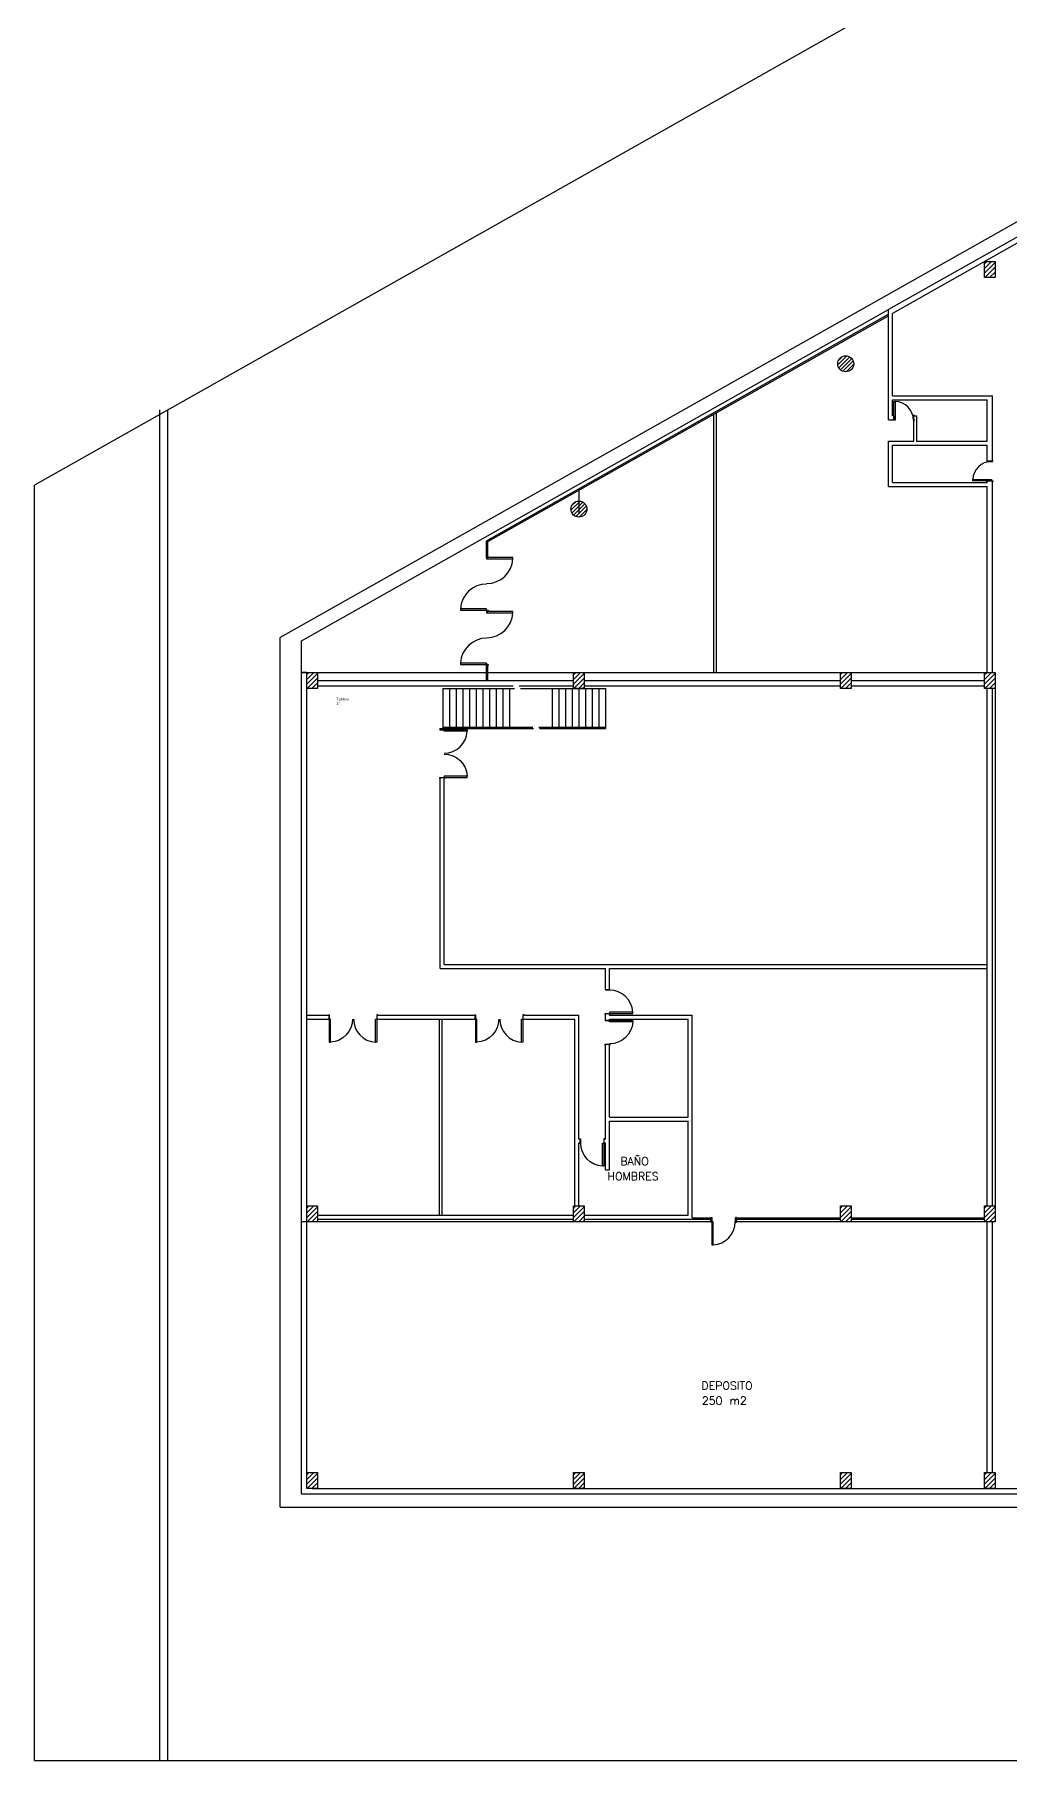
# Model space of a CAD drawing. Header units: millimetres. Extents: x 111.4 to 201.3, y 71.6 to 170.2.
# Drawn here: x 111.4 to 147.9, y 71.6 to 136.3 of the extents above; entities that cross this region are included whole.
import ezdxf

# ---------------------------------------------------------------- set-up
doc = ezdxf.new("R2010")
doc.units = ezdxf.units.MM
doc.layers.add('CIVIL-ARQ', color=8, linetype='Continuous')
doc.styles.add('Notas', font='arial.ttf', dxfattribs={"height": 0.1})
doc.styles.get("Standard").update_dxf_attribs({"font": 'txt.shx'})

# ---------------------------------------------------------------- blocks, each defined once
blk = doc.blocks.new('A$C16405367')
for points in [[(0.92, 0.87), (0.92, 0), (0.87, 0), (0.87, 0.87), (0.92, 0.87)], [(0.93, 1.02), (0.96, 1.02), (0.96, 1.03), (0.92, 1.03), (0.92, 0.86), (0.96, 0.86), (0.96, 0.87), (0.93, 0.87), (0.93, 1.02)]]:
    blk.add_lwpolyline(points)
blk.add_arc((0.92, 0.87), 0.871, 180, 266.71076)
blk = doc.blocks.new('A$C66EF1AA0')
at = {"color": 1}
for points in [[(-0.01, 0), (-0.01, 0.87), (-0.06, 0.87), (-0.06, 0), (-0.01, 0)], [(-0.9, -0.15), (-0.93, -0.15), (-0.93, -0.16), (-0.89, -0.16), (-0.89, 0.01), (-0.93, 0.01), (-0.93, 0), (-0.9, 0), (-0.9, -0.15)], [(0, -0.15), (0.03, -0.15), (0.03, -0.16), (-0.01, -0.16), (-0.01, 0.01), (0.03, 0.01), (0.03, 0), (0, 0), (0, -0.15)]]:
    blk.add_lwpolyline(points, dxfattribs=at)
blk.add_arc((-0.01, 0), 0.871, 93.28924, 180, dxfattribs=at)

msp = doc.modelspace()

# ---------------------------------------------------------------- hatches: boundary and pattern name
at = {"layer": 'CIVIL-ARQ'}
h = msp.add_hatch(dxfattribs=at)
h.set_pattern_fill('ANSI31', color=256, style=0)
h.set_pattern_definition([(45, (133.77842, 92.63883), (-0.08838835, 0.08838835), [])])
h.paths.add_polyline_path([(146.956796, 127.223586), (146.956796, 127.823586), (147.356796, 127.823586), (147.356796, 127.223586)])
h = msp.add_hatch(dxfattribs=at)
h.set_pattern_fill('ANSI31', color=256, style=0)
h.set_pattern_definition([(45, (108.37842, 77.23509), (-0.08838835, 0.08838835), [])])
h.paths.add_polyline_path([(121.556796, 111.819852), (121.556796, 112.419852), (121.956796, 112.419852), (121.956796, 111.819852)])
h = msp.add_hatch(dxfattribs=at)
h.set_pattern_fill('ANSI31', color=256, style=0)
h.set_pattern_definition([(45, (118.37842, 77.23509), (-0.08838835, 0.08838835), [])])
h.paths.add_polyline_path([(131.556796, 111.819852), (131.556796, 112.419852), (131.956796, 112.419852), (131.956796, 111.819852)])
h = msp.add_hatch(dxfattribs=at)
h.set_pattern_fill('ANSI31', color=256, style=0)
h.set_pattern_definition([(45, (128.37842, 77.23509), (-0.08838835, 0.08838835), [])])
h.paths.add_polyline_path([(141.556796, 111.819852), (141.556796, 112.419852), (141.956796, 112.419852), (141.956796, 111.819852)])
h = msp.add_hatch(dxfattribs=at)
h.set_pattern_fill('ANSI31', color=256, style=0)
h.set_pattern_definition([(45, (133.77842, 77.23509), (-0.08838835, 0.08838835), [])])
h.paths.add_polyline_path([(146.956796, 111.819852), (146.956796, 112.419852), (147.356796, 112.419852), (147.356796, 111.819852)])
h = msp.add_hatch(dxfattribs=at)
h.set_pattern_fill('ANSI31', color=256, style=0)
h.set_pattern_definition([(45, (108.37842, 57.23509), (-0.08838835, 0.08838835), [])])
h.paths.add_polyline_path([(121.556796, 91.819852), (121.556796, 92.419852), (121.956796, 92.419852), (121.956796, 91.819852)])
h = msp.add_hatch(dxfattribs=at)
h.set_pattern_fill('ANSI31', color=256, style=0)
h.set_pattern_definition([(45, (118.37842, 57.23509), (-0.08838835, 0.08838835), [])])
h.paths.add_polyline_path([(131.556796, 91.819852), (131.556796, 92.419852), (131.956796, 92.419852), (131.956796, 91.819852)])
h = msp.add_hatch(dxfattribs=at)
h.set_pattern_fill('ANSI31', color=256, style=0)
h.set_pattern_definition([(45, (128.37842, 57.23509), (-0.08838835, 0.08838835), [])])
h.paths.add_polyline_path([(141.556796, 91.819852), (141.556796, 92.419852), (141.956796, 92.419852), (141.956796, 91.819852)])
h = msp.add_hatch(dxfattribs=at)
h.set_pattern_fill('ANSI31', color=256, style=0)
h.set_pattern_definition([(45, (133.77842, 57.23509), (-0.08838835, 0.08838835), [])])
h.paths.add_polyline_path([(146.956796, 91.819852), (146.956796, 92.419852), (147.356796, 92.419852), (147.356796, 91.819852)])
h = msp.add_hatch(dxfattribs=at)
h.set_pattern_fill('ANSI31', color=256, style=0)
h.set_pattern_definition([(45, (108.37842, 47.23509), (-0.08838835, 0.08838835), [])])
h.paths.add_polyline_path([(121.556796, 81.819852), (121.556796, 82.419852), (121.956796, 82.419852), (121.956796, 81.819852)])
h = msp.add_hatch(dxfattribs=at)
h.set_pattern_fill('ANSI31', color=256, style=0)
h.set_pattern_definition([(45, (118.37842, 47.23509), (-0.08838835, 0.08838835), [])])
h.paths.add_polyline_path([(131.556796, 81.819852), (131.556796, 82.419852), (131.956796, 82.419852), (131.956796, 81.819852)])
h = msp.add_hatch(dxfattribs=at)
h.set_pattern_fill('ANSI31', color=256, style=0)
h.set_pattern_definition([(45, (128.37842, 47.23509), (-0.08838835, 0.08838835), [])])
h.paths.add_polyline_path([(141.556796, 81.819852), (141.556796, 82.419852), (141.956796, 82.419852), (141.956796, 81.819852)])
h = msp.add_hatch(dxfattribs=at)
h.set_pattern_fill('ANSI31', color=256, style=0)
h.set_pattern_definition([(45, (133.77842, 47.23509), (-0.08838835, 0.08838835), [])])
h.paths.add_polyline_path([(146.956796, 81.819852), (146.956796, 82.419852), (147.356796, 82.419852), (147.356796, 81.819852)])

# ---------------------------------------------------------------- linework, layer by layer
for p, q in [((136.800181, 122.090013), (136.800181, 112.419852)), ((136.900181, 122.146465), (136.900181, 112.419852))]:
    msp.add_line(p, q)
for p, q in [((201.256796, 170.189852), (111.356796, 119.439852)), ((167.307099, 139.541328), (143.356796, 126.020995)), ((167.405418, 139.367163), (143.506796, 125.876005)), ((121.356796, 113.60164), (143.356796, 126.020995)), ((128.300181, 117.349043), (143.332216, 125.834869)), ((128.350181, 117.319852), (143.356796, 125.791328)), ((143.356796, 121.889852), (143.356796, 126.020995)), ((143.506796, 122.789852), (143.506796, 125.876005)), ((141.460023, 123.944217), (141.800681, 124.284875)), ((141.481347, 124.106962), (141.637936, 124.263551)), ((141.496383, 123.839156), (141.905742, 124.248515)), ((141.560171, 123.761522), (141.983376, 124.184727)), ((141.648428, 123.708358), (142.03654, 124.09647)), ((141.769879, 123.688387), (142.056511, 123.975019)), ((143.506796, 122.789852), (147.256796, 122.789852)), ((143.506796, 122.039852), (143.506796, 122.639852)), ((143.506796, 122.639852), (147.056796, 122.639852)), ((143.566796, 121.879852), (143.566796, 122.579852)), ((143.566796, 122.579852), (143.616796, 122.579852)), ((143.616796, 122.579852), (143.616796, 121.879852)), ((147.056796, 121.089852), (147.056796, 122.639852)), ((147.256796, 120.329852), (147.256796, 122.789852)), ((143.356796, 121.889852), (143.506796, 121.889852)), ((143.526796, 122.039852), (143.506796, 122.039852)), ((143.526796, 121.889852), (143.506796, 121.889852)), ((143.526796, 122.039852), (143.526796, 122.049852)), ((143.526796, 122.049852), (143.566796, 122.049852)), ((143.556796, 122.039852), (143.526796, 122.039852)), ((143.526796, 121.879852), (143.526796, 121.889852)), ((143.526796, 121.889852), (143.556796, 121.889852)), ((143.566796, 121.879852), (143.526796, 121.879852)), ((143.556796, 121.889852), (143.556796, 122.039852)), ((143.566796, 122.049852), (143.566796, 121.879852)), ((143.616796, 121.879852), (143.566796, 121.879852)), ((144.336796, 122.049852), (144.296796, 122.049852)), ((144.296796, 122.049852), (144.296796, 121.879852)), ((144.296796, 121.879852), (144.336796, 121.879852)), ((144.306796, 121.089852), (144.306796, 122.039852)), ((144.306796, 122.039852), (144.406796, 122.039852)), ((144.306796, 122.039852), (144.336796, 122.039852)), ((144.306796, 121.889852), (144.306796, 122.039852)), ((144.336796, 121.889852), (144.306796, 121.889852)), ((144.336796, 122.039852), (144.336796, 122.049852)), ((144.336796, 121.879852), (144.336796, 121.889852)), ((144.406796, 122.039852), (144.406796, 121.089852)), ((143.356796, 121.089852), (144.306796, 121.089852)), ((143.356796, 119.389852), (143.356796, 121.089852)), ((144.306796, 121.089852), (144.306796, 121.089852)), ((144.406796, 121.089852), (147.056796, 121.089852)), ((143.506796, 120.939852), (147.056796, 120.939852)), ((143.506796, 119.539852), (143.506796, 120.939852)), ((147.056796, 120.329852), (147.056796, 120.939852)), ((147.056796, 120.369852), (147.046796, 120.369852)), ((147.046796, 120.369852), (147.046796, 120.329852)), ((147.046796, 120.329852), (147.266796, 120.329852)), ((147.056796, 120.339852), (147.056796, 120.369852)), ((147.256796, 120.339852), (147.056796, 120.339852)), ((147.266796, 120.369852), (147.256796, 120.369852)), ((147.256796, 120.369852), (147.256796, 120.339852)), ((147.266796, 120.329852), (147.266796, 120.369852)), ((111.356796, 71.619852), (111.356796, 119.439852)), ((131.756796, 119.242941), (131.756796, 118.367881)), ((143.356796, 119.389852), (147.056796, 119.389852)), ((143.506796, 119.539852), (147.056796, 119.539852)), ((146.516796, 119.599852), (146.516796, 119.649852)), ((146.516796, 119.649852), (147.216796, 119.649852)), ((147.216796, 119.599852), (146.516796, 119.599852)), ((147.046796, 119.559852), (147.046796, 119.599852)), ((147.046796, 119.599852), (147.266796, 119.599852)), ((147.056796, 119.559852), (147.046796, 119.559852)), ((147.056796, 119.539852), (147.056796, 119.599852)), ((147.056796, 119.589852), (147.056796, 119.559852)), ((147.256796, 119.589852), (147.056796, 119.589852)), ((147.056796, 112.419852), (147.056796, 119.389852)), ((147.216796, 119.649852), (147.216796, 119.599852)), ((147.256796, 112.419852), (147.256796, 119.599852)), ((147.256796, 119.559852), (147.256796, 119.589852)), ((147.266796, 119.559852), (147.256796, 119.559852)), ((147.266796, 119.599852), (147.266796, 119.559852)), ((131.460023, 118.499056), (131.800681, 118.839714)), ((131.481347, 118.661801), (131.637936, 118.81839)), ((131.496383, 118.393994), (131.905742, 118.803354)), ((131.560171, 118.316361), (131.983376, 118.739566)), ((131.648428, 118.263197), (132.03654, 118.651308)), ((131.769879, 118.243226), (132.056511, 118.529858)), ((128.300181, 116.729852), (128.300181, 117.349043)), ((128.350181, 116.729852), (128.350181, 117.319852)), ((121.356796, 98.069852), (121.356796, 113.60164)), ((128.300181, 112.119852), (128.300181, 112.719852)), ((128.350181, 112.119852), (128.350181, 112.719852)), ((121.556796, 112.419852), (121.356796, 112.419852)), ((121.556796, 98.069852), (121.556796, 112.419852)), ((121.956796, 112.119852), (131.556796, 112.119852)), ((131.956796, 112.119852), (141.556796, 112.119852)), ((141.956796, 112.119852), (146.956796, 112.119852)), ((121.956796, 111.919852), (129.296514, 111.919852)), ((126.656796, 111.819852), (126.656796, 110.319852)), ((126.656796, 111.819852), (129.343701, 111.819852)), ((126.906796, 111.819852), (126.906796, 110.319852)), ((127.156796, 111.819852), (127.156796, 110.319852)), ((127.406796, 111.819852), (127.406796, 110.319852)), ((127.656796, 111.819852), (127.656796, 110.319852)), ((127.906796, 111.819852), (127.906796, 110.319852)), ((128.156796, 111.819852), (128.156796, 110.319852)), ((128.406796, 111.819852), (128.406796, 110.319852)), ((128.656796, 111.819852), (128.656796, 110.319852)), ((128.906796, 111.819852), (128.906796, 110.319852)), ((129.156796, 111.819852), (129.156796, 110.319852)), ((129.524548, 111.919852), (131.556796, 111.919852)), ((129.571735, 111.819852), (132.756796, 111.819852)), ((130.756796, 111.819852), (130.756796, 110.319852)), ((131.006796, 111.819852), (131.006796, 110.319852)), ((131.256796, 111.819852), (131.256796, 110.319852)), ((131.506796, 111.819852), (131.506796, 110.319852)), ((131.756796, 111.819852), (131.756796, 110.319852)), ((131.956796, 111.919852), (141.556796, 111.919852)), ((132.006796, 111.819852), (132.006796, 110.319852)), ((132.256796, 111.819852), (132.256796, 110.319852)), ((132.506796, 111.819852), (132.506796, 110.319852)), ((132.756796, 111.819852), (132.756796, 110.319852)), ((141.956796, 111.919852), (146.956796, 111.919852)), ((147.056796, 92.419852), (147.056796, 111.819852)), ((147.256796, 92.419852), (147.256796, 111.819852)), ((126.556796, 110.319852), (130.051506, 110.319852)), ((126.556796, 110.259852), (126.556796, 110.319852)), ((126.656796, 110.369852), (130.027913, 110.369852)), ((126.706796, 110.259852), (126.706796, 110.319852)), ((130.255947, 110.369852), (132.756796, 110.369852)), ((130.27954, 110.319852), (132.756796, 110.319852)), ((126.556796, 101.319852), (126.556796, 108.479852)), ((126.706796, 101.469852), (126.706796, 108.479852)), ((126.556796, 101.319852), (132.756796, 101.319852)), ((126.706796, 101.469852), (132.906796, 101.469852)), ((132.756796, 100.509852), (132.756796, 101.319852)), ((132.906796, 101.469852), (147.056796, 101.469852)), ((132.906796, 100.509852), (132.906796, 101.319852)), ((132.906796, 101.319852), (147.056796, 101.319852)), ((121.556796, 99.569852), (122.404534, 99.569852)), ((121.556796, 99.419852), (122.404534, 99.419852)), ((124.184534, 99.569852), (127.881922, 99.569852)), ((124.184534, 99.419852), (127.881922, 99.419852)), ((126.531796, 92.069852), (126.531796, 99.419852)), ((126.631796, 92.069852), (126.631796, 99.419852)), ((129.661922, 99.569852), (131.756796, 99.569852)), ((129.661922, 99.419852), (131.606796, 99.419852)), ((131.606796, 92.419852), (131.606796, 99.419852)), ((131.756796, 94.919852), (131.756796, 99.569852)), ((132.756796, 99.359852), (132.756796, 99.629852)), ((132.906796, 99.569852), (132.906796, 99.629852)), ((132.906796, 99.569852), (136.006796, 99.569852)), ((132.906796, 99.359852), (132.906796, 99.419852)), ((132.906796, 99.419852), (135.856796, 99.419852)), ((135.856796, 95.739852), (135.856796, 99.419852)), ((136.006796, 91.969852), (136.006796, 99.569852)), ((132.756796, 94.919852), (132.756796, 98.479852)), ((132.906796, 95.739852), (132.906796, 98.479852)), ((121.356796, 81.619852), (121.356796, 98.069852)), ((121.556796, 81.819852), (121.556796, 98.069852)), ((132.906796, 95.739852), (135.856796, 95.739852)), ((132.906796, 93.769852), (132.906796, 95.589852)), ((132.906796, 95.589852), (135.856796, 95.589852)), ((135.856796, 92.069852), (135.856796, 95.589852)), ((131.756796, 92.419852), (131.756796, 94.769852)), ((132.756796, 93.769852), (132.756796, 94.769852)), ((132.756796, 93.769852), (132.906796, 93.769852)), ((121.956796, 92.069852), (131.556796, 92.069852)), ((121.956796, 91.919852), (131.556796, 91.919852)), ((131.956796, 92.069852), (135.856796, 92.069852)), ((131.956796, 91.919852), (136.701159, 91.919852)), ((136.006796, 91.969852), (136.701159, 91.969852)), ((136.701159, 91.819852), (136.701159, 91.969852)), ((137.661159, 91.969852), (141.556796, 91.969852)), ((137.661159, 91.819852), (137.661159, 91.969852)), ((137.661159, 91.919852), (141.556796, 91.919852)), ((141.956796, 91.969852), (146.956796, 91.969852)), ((141.956796, 91.919852), (146.956796, 91.919852)), ((147.046422, 92.069852), (147.056796, 92.069852)), ((147.056796, 82.419852), (147.056796, 91.819852)), ((147.256796, 82.419852), (147.256796, 91.819852)), ((121.356796, 81.619852), (148.506796, 81.619852)), ((121.756796, 81.819852), (148.506796, 81.819852)), ((120.556796, 81.119852), (195.756796, 81.119852)), ((111.356796, 71.619852), (201.256796, 71.619852))]:
    msp.add_line(p, q, dxfattribs=at)
for points in [[(185.206243, 150.219852), (120.556796, 113.724196)], [(146.956796, 127.223586), (146.956796, 127.823586), (147.356796, 127.823586), (147.356796, 127.223586), (146.956796, 127.223586)], [(116.056796, 71.619852), (116.056796, 122.262432)], [(116.356796, 71.619852), (116.356796, 122.262432)], [(128.300181, 116.739852), (128.300181, 116.769852), (128.290181, 116.769852), (128.290181, 116.729852), (128.360181, 116.729852), (128.360181, 116.769852), (128.350181, 116.769852), (128.350181, 116.739852), (128.300181, 116.739852)], [(129.280181, 116.729852), (128.300181, 116.729852), (128.300181, 116.679852), (129.280181, 116.679852), (129.280181, 116.729852)], [(127.320181, 114.749852), (128.300181, 114.749852), (128.300181, 114.799852), (127.320181, 114.799852), (127.320181, 114.749852)], [(128.300181, 114.739852), (128.300181, 114.709852), (128.290181, 114.709852), (128.290181, 114.749852), (128.360181, 114.749852), (128.360181, 114.709852), (128.350181, 114.709852), (128.350181, 114.739852), (128.300181, 114.739852)], [(128.300181, 114.709852), (128.300181, 114.739852), (128.290181, 114.739852), (128.290181, 114.699852), (128.360181, 114.699852), (128.360181, 114.739852), (128.350181, 114.739852), (128.350181, 114.709852), (128.300181, 114.709852)], [(129.280181, 114.699852), (128.300181, 114.699852), (128.300181, 114.649852), (129.280181, 114.649852), (129.280181, 114.699852)], [(120.556796, 81.119852), (120.556796, 113.724196)], [(127.320181, 112.719852), (128.300181, 112.719852), (128.300181, 112.769852), (127.320181, 112.769852), (127.320181, 112.719852)], [(128.300181, 112.709852), (128.300181, 112.679852), (128.290181, 112.679852), (128.290181, 112.719852), (128.360181, 112.719852), (128.360181, 112.679852), (128.350181, 112.679852), (128.350181, 112.709852), (128.300181, 112.709852)], [(136.701159, 91.819852), (121.356796, 91.819852), (121.356796, 112.419852), (147.356796, 112.419852), (147.356796, 91.819852), (137.661159, 91.819852)], [(121.556796, 111.819852), (121.556796, 112.419852), (121.956796, 112.419852), (121.956796, 111.819852), (121.556796, 111.819852)], [(131.556796, 111.819852), (131.556796, 112.419852), (131.956796, 112.419852), (131.956796, 111.819852), (131.556796, 111.819852)], [(141.556796, 111.819852), (141.556796, 112.419852), (141.956796, 112.419852), (141.956796, 111.819852), (141.556796, 111.819852)], [(146.956796, 111.819852), (146.956796, 112.419852), (147.356796, 112.419852), (147.356796, 111.819852), (146.956796, 111.819852)], [(131.816796, 94.919852), (131.756796, 94.919852)], [(131.816796, 94.769852), (131.756796, 94.769852)], [(132.756796, 94.919852), (132.696796, 94.919852)], [(132.756796, 93.769852), (132.756796, 94.769852), (132.696796, 94.769852)], [(121.556796, 91.819852), (121.556796, 92.419852), (121.956796, 92.419852), (121.956796, 91.819852), (121.556796, 91.819852)], [(131.556796, 91.819852), (131.556796, 92.419852), (131.956796, 92.419852), (131.956796, 91.819852), (131.556796, 91.819852)], [(141.556796, 91.819852), (141.556796, 92.419852), (141.956796, 92.419852), (141.956796, 91.819852), (141.556796, 91.819852)], [(146.956796, 91.819852), (146.956796, 92.419852), (147.356796, 92.419852), (147.356796, 91.819852), (146.956796, 91.819852)], [(121.556796, 81.819852), (121.556796, 82.419852), (121.956796, 82.419852), (121.956796, 81.819852), (121.556796, 81.819852)], [(131.556796, 81.819852), (131.556796, 82.419852), (131.956796, 82.419852), (131.956796, 81.819852), (131.556796, 81.819852)], [(141.556796, 81.819852), (141.556796, 82.419852), (141.956796, 82.419852), (141.956796, 81.819852), (141.556796, 81.819852)], [(146.956796, 81.819852), (146.956796, 82.419852), (147.356796, 82.419852), (147.356796, 81.819852), (146.956796, 81.819852)]]:
    msp.add_lwpolyline(points, dxfattribs=at)
for centre in [(141.756796, 123.988102), (131.756796, 118.542941)]:
    msp.add_circle(centre, 0.3, dxfattribs=at)
for centre, radius, start, end in [((143.579981, 121.863803), 0.716995, 1.282612, 87.056757), ((147.232845, 119.613036), 0.716995, 91.282612, 177.056757), ((128.300181, 116.729852), 0.981275, 270, 357.079278), ((128.300181, 114.749852), 0.981275, 90, 177.079278), ((128.300181, 114.699852), 0.981275, 270, 357.079278), ((128.300181, 112.719852), 0.981275, 90, 177.079278)]:
    msp.add_arc(centre, radius, start, end, dxfattribs=at)

# ---------------------------------------------------------------- block references
for name, p, rotation in [('A$C16405367', (127.576796, 109.339852), 90), ('A$C66EF1AA0', (132.906796, 99.619852), 270), ('A$C66EF1AA0', (136.731159, 91.819852), 180)]:
    msp.add_blockref(name, p, dxfattribs=dict(at, rotation=rotation))
at = {"layer": 'CIVIL-ARQ', "xscale": -1}
for name, p, rotation in [('A$C16405367', (127.576796, 109.399852), 90), ('A$C66EF1AA0', (132.906796, 99.369852), 270), ('A$C66EF1AA0', (132.706796, 94.769852), 180)]:
    msp.add_blockref(name, p, dxfattribs=dict(at, rotation=rotation))
for p in [(123.324534, 98.549852), (128.801922, 98.549852)]:
    msp.add_blockref('A$C16405367', p, dxfattribs=at)
at = {"layer": 'CIVIL-ARQ'}
for p in [(123.264534, 98.549852), (128.741922, 98.549852)]:
    msp.add_blockref('A$C16405367', p, dxfattribs=at)

# ---------------------------------------------------------------- texts
for s, p in [('BAÑO', (133.310537, 93.939903)), ('HOMBRES', (132.827746, 93.374198)), ('DEPOSITO', (136.351756, 85.525224)), ('250 m2', (136.366219, 84.961227))]:
    msp.add_text(s, height=0.3, dxfattribs=at).set_placement(p)
at = {"layer": 'CIVIL-ARQ', "insert": (122.66529, 111.463969), "char_height": 0.099965, "attachment_point": 1, "style": 'Notas'}
msp.add_mtext_dynamic_manual_height_columns('{\\C0;Tablero \\P1°}', width=0.586515, gutter_width=0.5, heights=[0], dxfattribs=at)

doc.saveas('drawing.dxf')
